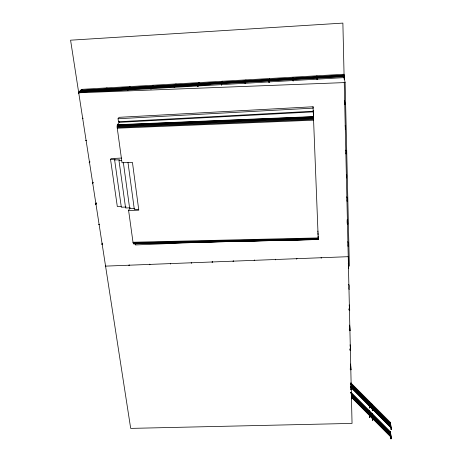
<?xml version="1.0" encoding="UTF-8"?>
<svg xmlns="http://www.w3.org/2000/svg" width="462" height="462" viewBox="0 0 462 462"><rect width="100%" height="100%" fill="white"/><g stroke="black" fill="none" stroke-linecap="round" stroke-linejoin="round"><path stroke-width="0.69" d="M133.524 243.792L318.266 239.512L133.524 243.792L132.998 242.244L128.609 210.47L138.785 210.187L132.444 162.393L122.02 162.763L117.169 127.472L117.29 124.994L119.063 122.355L118.896 121.131L118.463 121.749L313.248 111.221L313.219 110.614M344.155 76.628L344.167 76.952L344.155 76.611L79.447 91.736M81.202 90.154L80.833 90.252L343.855 75.11L343.491 75.069M344.023 76.201L80.128 91.378M292.925 80.209L293.231 77.333L293.162 80.856L293.231 77.333M292.96 80.867L293.035 77.345M80.931 90.529L80.896 90.24M81.497 89.484L81.555 90.159L78.679 93.133L78.58 92.492L81.676 89.582L81.3 89.374L343.907 74.249L343.208 75.075L343.907 74.313M350.698 392.712L389.934 432.241L390.367 431.722L391.418 438.542L390.91 438.813L389.87 432.172L390.24 431.814L391.418 438.542M351.062 386.238L351.282 386.018L390.534 425.444L390.326 425.698L390.477 425.433M351.357 393.838L390.263 433.044L390.055 433.292L390.194 433.033M390.321 435.037L351.293 395.686L351.495 395.432L390.534 434.771L390.326 435.019L390.477 434.759M390.084 422.817L390.355 422.418L391.424 429.175L391.043 429.539L391.291 429.082L390.24 422.516L390.084 422.788L390.396 422.493L389.945 422.926L350.981 383.835M79.539 91.811L79.343 92.14M79.4 92.123L79.372 91.817M80.076 91.02L80.105 91.349L80.307 91.02M80.833 90.252L80.867 90.564M268.988 82.242L269.369 78.707L269.606 79.343L268.988 82.242L269.369 78.707M269.184 82.23L269.565 78.696M351.507 397.285L390.806 436.515L390.598 436.763M245.131 83.605L246.015 80.053M351.149 392.434L390.367 431.722L389.951 432.218L391.043 438.9M221.587 84.95C224.365 73.47 219.179 92.567 222.574 81.399M221.39 84.962L222.384 81.41M197.765 86.319L199.053 82.756L199.307 83.385L197.765 86.319L199.053 82.756M197.961 86.307L199.249 82.744M128.609 210.47L129.932 207.808M134.829 208.477L129.701 208.708L130.151 207.796L125.6 208.004L118.994 160.632L119.519 159.765L114.64 160.008L121.339 207.236L126.103 207.022M101.888 244.306C103.384 244.531 100.681 244.531 102.483 243.162M174.445 87.653L174.376 87L176.028 84.084L174.186 87.012L174.445 87.653L176.097 84.725L176.028 84.084M174.255 87.665L175.907 84.737L175.837 84.09M95.651 204.094C97.159 204.354 94.404 204.279 96.373 202.905M95.68 204.268L96.396 203.078M114.64 160.008L115.148 159.199L110.539 159.43L117.313 206.526L121.171 206.352M350.895 383.316L351.005 383.01L351.547 389.154L350.976 389.171L351.547 389.154M110.539 159.43L111.082 158.587L121.471 158.068M92.435 183.333C93.977 183.57 91.17 183.558 93.174 182.201M92.464 183.506L93.197 182.38M151.045 88.993L152.997 86.053L152.922 85.412L150.774 88.352L151.045 88.993L150.97 88.346L152.922 85.412M150.855 89.004L152.807 86.065L152.731 85.424M133.668 243.774L148.169 243.243M89.172 162.289L89.79 162.26L89.172 162.289L89.928 161.226M118.047 118.751L119.069 117.325L313.057 106.751L313.126 108.143L118.047 118.751L118.463 121.749M127.564 90.333L129.816 87.387L129.73 86.746L130.007 87.376L127.564 90.333L127.477 89.692L129.73 86.746M127.755 90.321L127.674 89.68L129.92 86.735M104.383 91.661L106.93 88.704L106.843 88.063L107.12 88.692L104.383 91.661L104.291 91.02L106.843 88.063M104.291 91.02L107.034 88.057M350.941 387.202L351.247 387.202M351.241 387.289L350.941 387.283M78.679 93.133L81.745 90.148L81.243 89.432M78.58 92.492L81.682 89.478M390.205 423.723L351.137 384.436L350.912 384.667L390.043 423.995M351.218 387.82L351.432 387.595L390.812 427.165M351.443 389.004L351.08 389.374L351.443 389.004L350.866 382.986M350.675 392.648L351.108 392.215L350.877 392.452M351.339 395.074L351.432 398.914L351.79 398.55L351.189 392.475L350.941 392.856M368.676 401.686L369.173 401.409L369.958 407.582L369.588 407.946L368.676 401.686L369.588 407.946M368.809 401.773L369.173 401.409M372.395 410.77L371.454 404.469L371.818 404.106L372.765 410.406L372.262 410.683L372.632 410.314L371.818 404.106M371.95 404.198L371.454 404.469M369.456 407.859L369.825 407.49L369.04 401.322M368.797 411.024L369.288 410.753L370.068 416.995L369.704 417.359L368.797 411.024L369.704 417.359M368.924 411.116L369.288 410.753M371.558 413.808L372.049 413.536L372.863 419.814L372.493 420.177L371.558 413.808L372.493 420.177M371.685 413.894L372.049 413.536M369.571 417.273L369.941 416.909L369.161 410.666M372.366 420.091L372.73 419.727L371.922 413.444M390.91 438.813L391.285 438.45M389.945 422.909L391.043 429.539M389.951 432.218L390.367 431.826L389.957 432.23M350.964 383.01L390.367 422.43M390.754 427.154L390.598 427.419L351.23 387.849M343.786 76.582L343.971 76.646M343.636 75.826L343.982 75.808L80.273 90.939M343.82 74.625L343.22 74.682L343.797 77.726L344.467 77.685L343.797 77.726M343.815 75.11L343.491 75.121M343.555 74.861L343.872 74.607L344.467 77.685M316.811 75.976L317.048 79.487M80.89 90.592L343.867 75.473M79.366 92.169L209.985 84.679M245.085 82.952L245.334 83.593M317.024 78.829L317.25 79.476M345.062 103.886C344.421 107.04 344.034 95.074 345.068 104.077M119.063 122.355L313.265 111.868L313.652 120.184L117.244 128.199M345.64 129.285C344.6 129.914 346.431 126.865 345.056 125.843M118.994 160.632L121.523 160.505M346.2 153.869C345.195 154.516 346.927 151.184 345.616 150.15M346.743 177.841C345.657 178.274 347.684 176.178 346.257 174.353M138.513 209.315L134.338 209.5L127.997 162.555M347.274 201.241C346.298 201.784 347.978 198.648 346.691 196.847M117.423 124.7L313.502 116.591M117.29 124.994L313.513 116.886M117.198 125.456L313.536 117.36M117.14 126.051L313.559 117.966M347.788 223.903C346.633 226.623 347.222 212.301 347.794 224.076M210.193 241.851L135.349 244.947L135.17 243.624M217.388 241.557L220.986 241.407M117.134 126.738L313.588 118.676M117.169 127.472L313.623 119.433M348.302 246.367C347.378 247.055 348.862 242.752 347.719 241.701M345.131 82.565L78.725 92.804L344.126 77.61L345.131 82.565L349.37 266.147L348.227 256.681L105.272 266.135L105.879 266.274M348.793 268.139C347.88 268.832 349.33 264.322 348.215 263.265M349.278 289.408C348.377 290.101 349.786 285.395 348.7 284.332M349.156 310.21C350.635 310.066 347.978 310.354 349.012 308.737M349.624 330.521C351.074 330.405 348.44 330.625 349.48 329.008M350.081 350.375C351.501 350.288 348.891 350.439 349.936 348.827M350.531 369.796C351.957 369.675 349.387 369.918 350.398 368.37M343.855 75.797L344.005 76.039M132.998 242.244L318.208 237.93L318.266 239.53L318.104 236.024M133.102 242.833L318.231 238.536M133.229 243.307L318.249 239.021M149.607 243.214L168.278 242.781M170.438 242.729L188.392 242.319M189.83 242.284L208.501 241.851M209.939 241.817L228.615 241.389M230.053 241.355L248.007 240.939M250.161 240.887L268.104 240.477M270.253 240.425L288.161 240.009M289.599 239.98L308.223 239.547M310.372 239.501L318.254 239.316M133.374 243.63L318.266 239.362M82.074 90.113L81.71 89.923M351.074 386.267L390.315 425.71M351.143 394.092L390.049 433.304M351.443 397.28L390.592 436.775M82.132 90.061L81.693 89.836M78.771 92.481L78.869 93.122M104.487 91.008L104.579 91.649M123.366 162.624L129.701 208.708M349.751 310.193L349.174 304.926M350.213 330.503L349.636 325.063M350.664 350.358L350.092 344.75M351.103 369.779L350.531 364.01M350.895 386.14L351.212 389.46M350.889 387.364L351.08 389.374M351.08 392.365L351.212 393.722M245.819 80.065L245.865 80.711M313.207 110.678L313.224 111.065M293.127 80.197L293.162 80.856M317.873 231.069L317.896 231.606M317.948 232.733L318.041 234.708M313.057 106.751L318.208 237.93M317.007 75.964L317.03 76.617M344.167 79.36L342.879 23.1L70.576 40.188L130.688 428.389L352.044 423.406L344.236 82.242M82.975 118.203L82.375 118.422L82.975 118.203M86.406 140.384L85.811 140.604L86.406 140.384M99.399 224.388L98.828 224.584L99.399 224.388M129.181 265.009L129.083 265.552L129.181 265.009M149.827 264.2L149.717 264.743L149.827 264.2M170.559 263.386L170.443 263.929L170.559 263.386M191.378 262.566L191.262 263.115L191.378 262.566M212.289 261.746L212.162 262.295L212.289 261.746M233.293 260.92L233.154 261.469L233.293 260.92M254.377 260.089L254.239 260.643L254.377 260.089M275.56 259.257L275.41 259.811L275.56 259.257M296.829 258.42L296.679 258.98L296.829 258.42M321.327 257.461L321.165 258.015L321.327 257.461"/></g></svg>
